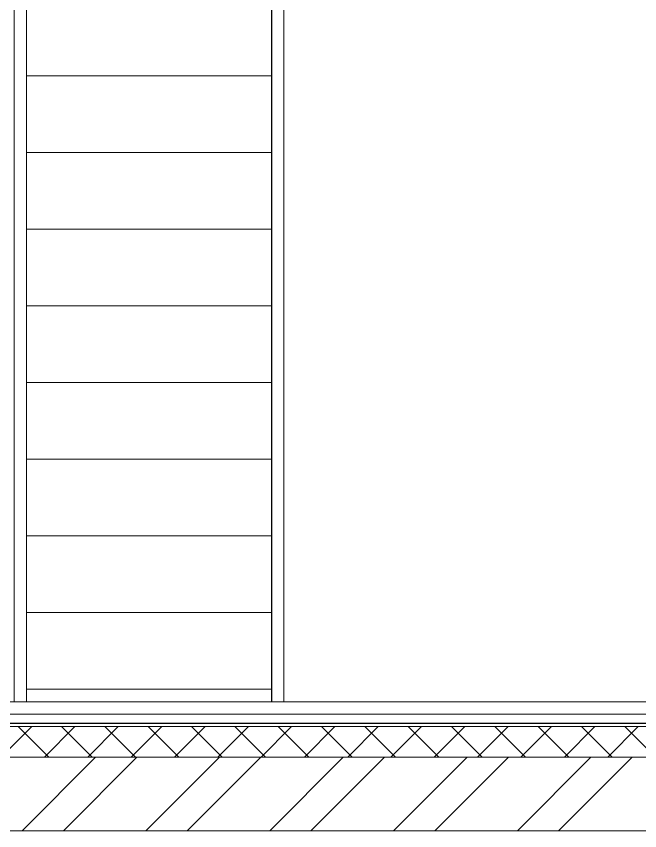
# Model space of a CAD drawing. Header units: inches. Extents: x -19662 to 10260, y -11808 to 5048.
# Drawn here: x -7062 to -6045, y -2439 to -1111 of the extents above; entities that cross this region are included whole.
import ezdxf

# ---------------------------------------------------------------- set-up
doc = ezdxf.new("R2010")
doc.units = ezdxf.units.IN
doc.header["$MEASUREMENT"] = 0
doc.linetypes.add('CONTI', pattern=[0])
doc.linetypes.add('GOST2.303 5', pattern=[24, 20, -1.5, 1, -1.5])
doc.layers.add('axis_dim', color=40, linetype='CONTI')
for name, color, linetype, lineweight in [('floor', 179, 'Continuous', 5), ('furniture', 36, 'Continuous', 0), ('Wall2', 40, 'Continuous', 5)]:
    doc.layers.add(name, color=color, linetype=linetype, lineweight=lineweight)

msp = doc.modelspace()

# ---------------------------------------------------------------- hatches: boundary and pattern name
at = {"layer": 'floor', "lineweight": 0, "ltscale": 4}
h = msp.add_hatch(dxfattribs=at)
h.set_pattern_fill('ANSI31', color=256, scale=1000, angle=135)
h.set_pattern_definition([(180, (95554.35, 25041.96), (-3e-14, -125), [])])
h.paths.add_polyline_path([(-7045.6, -2229), (-7045.6, -119), (-6645.6, -119), (-6645.6, -2229)])

# ---------------------------------------------------------------- linework, layer by layer
at = {"layer": 'axis_dim', "linetype": 'GOST2.303 5', "lineweight": 25, "ltscale": 100}
msp.add_lwpolyline([(-3500.6, -2264), (-9250.6, -2264)], dxfattribs=at)
at = {"layer": 'floor', "lineweight": 0, "ltscale": 4}
for points in [[(-7065.6, -2229), (-7065.6, -119), (-7045.6, -119), (-7045.6, -2229)], [(-7045.6, -2229), (-7045.6, -119), (-6645.6, -119), (-6645.6, -2229)], [(-6645.5, -2229), (-6645.5, -119), (-6625.6, -119), (-6625.6, -2229)]]:
    msp.add_lwpolyline(points, close=True, dxfattribs=at)
at = {"layer": 'furniture', "ltscale": 100}
for points in [[(-7765.6, -2229), (-5645.6, -2229)], [(-5645.6, -2249), (-7785.6, -2249)], [(-7785.6, -2249), (-5645.6, -2249)], [(-5645.6, -2269), (-7805.6, -2269)], [(-5645.6, -2269), (-7805.6, -2269)], [(-7087.2, -2319), (-7037.2, -2269)], [(-7009.1, -2319), (-7059.1, -2269)], [(-7016.5, -2319), (-6966.5, -2269)], [(-6938.3, -2319), (-6988.3, -2269)], [(-6945.8, -2319), (-6895.8, -2269)], [(-6867.6, -2319), (-6917.6, -2269)], [(-6875, -2319), (-6825, -2269)], [(-6796.9, -2319), (-6846.9, -2269)], [(-6804.3, -2319), (-6754.3, -2269)], [(-6726.2, -2319), (-6776.2, -2269)], [(-6733.6, -2319), (-6683.6, -2269)], [(-6655.5, -2319), (-6705.5, -2269)], [(-6662.9, -2319), (-6612.9, -2269)], [(-6584.8, -2319), (-6634.8, -2269)], [(-6592.2, -2319), (-6542.2, -2269)], [(-6514.1, -2319), (-6564.1, -2269)], [(-6521.5, -2319), (-6471.5, -2269)], [(-6443.4, -2319), (-6493.4, -2269)], [(-6450.8, -2319), (-6400.8, -2269)], [(-6372.7, -2319), (-6422.7, -2269)], [(-6380.1, -2319), (-6330.1, -2269)], [(-6301.9, -2319), (-6351.9, -2269)], [(-6309.4, -2319), (-6259.4, -2269)], [(-6231.2, -2319), (-6281.2, -2269)], [(-6238.7, -2319), (-6188.7, -2269)], [(-6160.5, -2319), (-6210.5, -2269)], [(-6167.9, -2319), (-6117.9, -2269)], [(-6089.8, -2319), (-6139.8, -2269)], [(-6097.2, -2319), (-6047.2, -2269)], [(-6019.1, -2319), (-6069.1, -2269)], [(-7855.6, -2319), (-5645.6, -2319)]]:
    msp.add_lwpolyline(points, dxfattribs=at)
at = {"layer": 'Wall2', "ltscale": 100}
for points in [[(-7855.6, -2319), (-5645.6, -2319)], [(-7052.8, -2439), (-6932.9, -2319)], [(-6985.5, -2439), (-6865.5, -2319)], [(-6850.8, -2439), (-6730.8, -2319)], [(-6783.4, -2439), (-6663.4, -2319)], [(-6648.7, -2439), (-6528.7, -2319)], [(-6581.4, -2439), (-6461.4, -2319)], [(-6446.7, -2439), (-6326.7, -2319)], [(-6379.3, -2439), (-6259.3, -2319)], [(-6244.6, -2439), (-6124.6, -2319)], [(-6177.3, -2439), (-6057.3, -2319)], [(-4925.6, -2439), (-7975.6, -2439)]]:
    msp.add_lwpolyline(points, dxfattribs=at)

doc.saveas('drawing.dxf')
